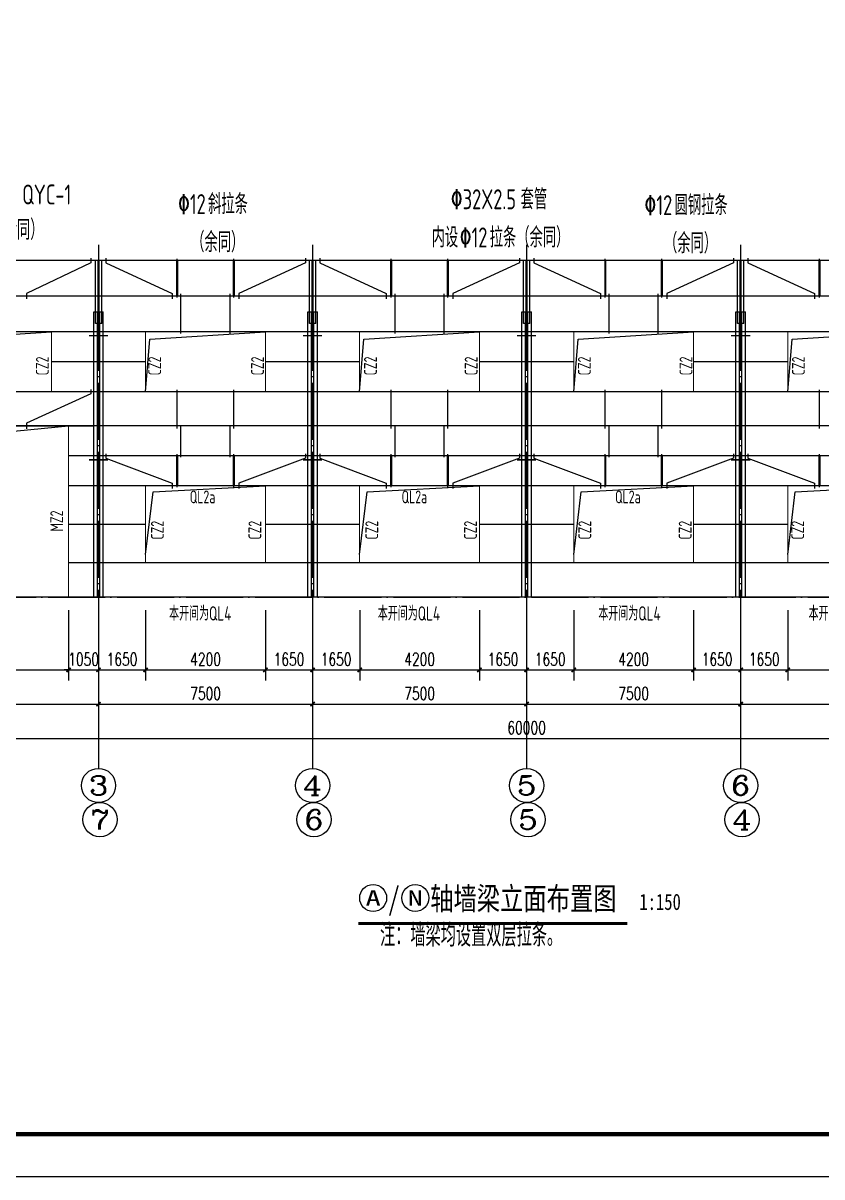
# Model space of a CAD drawing. Extents: x 14475413 to 15955882, y -732572 to -282951.
# Drawn here: x 15419250 to 15447241, y -555925 to -515483 of the extents above; entities that cross this region are included whole.
import ezdxf
from ezdxf.enums import TextEntityAlignment as Align

# ---------------------------------------------------------------- set-up
doc = ezdxf.new("R2010")
doc.units = 0
doc.header["$LTSCALE"] = 1000
doc.header["$MEASUREMENT"] = 0
doc.linetypes.add('DOTE', pattern=[2.42, 2, -0.2, 0.02, -0.2])
for name, color, linetype in [('1001', 3, 'Continuous'), ('2D_ROOF', 150, 'Continuous'), ('3T_WOOD', 21, 'Continuous'), ('AXIS', 3, 'Continuous'), ('AXIS_TEXT', 7, 'Continuous'), ('DIM_SYMB', 3, 'Continuous'), ('DOTE', 1, 'DOTE'), ('LS', 2, 'Continuous'), ('PUB_DIM', 3, 'Continuous'), ('PUB_TEXT', 7, 'Continuous'), ('S-TEXT', 7, 'Continuous'), ('SURFACE', 6, 'Continuous'), ('TEXT', 7, 'Continuous'), ('TK', 4, 'Continuous'), ('屋面隅撑', 7, 'Continuous'), ('檩条拉条', 253, 'Continuous'), ('钢梁', 4, 'Continuous')]:
    doc.layers.add(name, color=color, linetype=linetype)
doc.styles.add('_TCH_AXIS', font='COMPLEX', dxfattribs={"bigfont": 'GBCBIG'})
doc.styles.add('_TCH_DIM_T3', font='SIMPLEX', dxfattribs={"width": 0.705882, "bigfont": 'GBCBIG'})
doc.styles.add('COMPLEX', font='COMPLEX')
doc.styles.add('PkpmHz', font='Pkpmeng', dxfattribs={"width": 0.7, "bigfont": 'hztxt'})
doc.styles.add('TK-LG-B', font='', dxfattribs={"width": 0.75})
doc.styles.add('TSSD_Label', font='tssdeng.shx', dxfattribs={"width": 0.7, "bigfont": 'hztxt.shx'})
doc.styles.add('TSSD_REIN', font='tssdeng.shx', dxfattribs={"width": 0.7, "bigfont": 'tssdchn.shx'})
doc.styles.get('TK-LG-B').set_extended_font_data('SimSun')
doc.dimstyles.new('_TCH_ARCH&&150', dxfattribs={"dimtxt": 446.25, "dimasz": 150, "dimexe": 375, "dimexo": 450, "dimgap": 150, "dimtad": 1, "dimdec": 0, "dimzin": 0, "dimdsep": 46, "dimtxsty": '_TCH_DIM_T3', "dimblk": 'ARCHTICK', "dimcen": 0.09, "dimclrt": 7, "dimazin": 2, "dimtfac": 1, "dimtdec": 0, "dimtix": 1, "dimtmove": 2, "dimatfit": 3, "dimfxl": 0, "dimtolj": 1, "dimtzin": 0, "dimarcsym": 0})

# ---------------------------------------------------------------- blocks, each defined once
blk = doc.blocks.new('GeYuanFrame_55736273', base_point=(20.09, 4.53))
at = {"layer": 'TK'}
blk.add_lwpolyline([(20.09, 4.53), (20.09, 598.53), (1071.09, 598.53), (1071.09, 4.53)], close=True, dxfattribs=at)
at = {"layer": 'TK', "const_width": 1}
blk.add_lwpolyline([(45.09, 588.53), (1061.09, 588.53), (1061.09, 14.53), (45.09, 14.53)], close=True, dxfattribs=at)
blk = doc.blocks.new('QW32321321')
at = {"layer": '钢梁'}
for p, q in [((15387436, -843860), (15387436, -841658)), ((15387660, -841658), (15387436, -841658)), ((15387530, -843860), (15387530, -841658)), ((15387566, -843860), (15387566, -841658)), ((15387660, -843860), (15387660, -841658)), ((15387380, -853458), (15387380, -843458)), ((15387380, -843458), (15387715, -843458)), ((15387508, -853458), (15387508, -843458)), ((15387588, -853458), (15387588, -843458)), ((15387715, -853458), (15387715, -843458)), ((15387660, -843860), (15387436, -843860)), ((15387715, -853458), (15387380, -853458)), ((15387715, -853458), (15387380, -853458))]:
    blk.add_line(p, q, dxfattribs=at)
blk = doc.blocks.new('_AXISO')
blk.add_circle((0, 0), 0.5)
at = {"layer": 'AXIS_TEXT', "style": 'COMPLEX', "width": 1.041667}
blk.add_attdef('A', text='', height=0.56, dxfattribs=at).set_placement((-0.25, -0.28), (0.25, -0.28), align=Align.FIT)
blk = doc.blocks.new('_ArchTick')
at = {"color": 0, "linetype": 'ByBlock', "const_width": 0.4}
blk.add_lwpolyline([(-0.5, -0.5), (0.5, 0.5)], dxfattribs=at)
blk = doc.blocks.new('*D1435')
at = {"layer": 'AXIS', "color": 0, "lineweight": -2}
for p, q in [((15406894, -536055), (15406894, -540930)), ((15466894, -536055), (15466894, -540930)), ((15406894, -540555), (15466894, -540555))]:
    blk.add_line(p, q, dxfattribs=at)
at = {"layer": 'Defpoints', "color": 0}
for p in [(15406894, -535605), (15466894, -535605), (15466894, -540555)]:
    blk.add_point(p, dxfattribs=at)
at = {"layer": 'AXIS', "color": 0, "lineweight": -2, "xscale": 150, "yscale": 150, "zscale": 150, "rotation": 180}
blk.add_blockref('_ArchTick', (15406894, -540555), dxfattribs=at)
at = {"layer": 'AXIS', "color": 0, "lineweight": -2, "xscale": 150, "yscale": 150, "zscale": 150}
blk.add_blockref('_ArchTick', (15466894, -540555), dxfattribs=at)
at = {"layer": 'AXIS', "color": 7, "insert": (15436894, -540182), "char_height": 446.2, "attachment_point": 5, "style": '_TCH_DIM_T3'}
blk.add_mtext('\\A1;60000', dxfattribs=at)
blk = doc.blocks.new('*D1437')
at = {"layer": 'AXIS', "color": 0, "lineweight": -2}
for p, q in [((15414394, -536055), (15414394, -539730)), ((15421894, -536055), (15421894, -539730)), ((15414394, -539355), (15421894, -539355))]:
    blk.add_line(p, q, dxfattribs=at)
at = {"layer": 'Defpoints', "color": 0}
for p in [(15414394, -535605), (15421894, -535605), (15421894, -539355)]:
    blk.add_point(p, dxfattribs=at)
at = {"layer": 'AXIS', "color": 0, "lineweight": -2, "xscale": 150, "yscale": 150, "zscale": 150, "rotation": 180}
blk.add_blockref('_ArchTick', (15414394, -539355), dxfattribs=at)
at = {"layer": 'AXIS', "color": 0, "lineweight": -2, "xscale": 150, "yscale": 150, "zscale": 150}
blk.add_blockref('_ArchTick', (15421894, -539355), dxfattribs=at)
at = {"layer": 'AXIS', "color": 7, "insert": (15418144, -538982), "char_height": 446.2, "attachment_point": 5, "style": '_TCH_DIM_T3'}
blk.add_mtext('\\A1;7500', dxfattribs=at)
blk = doc.blocks.new('*D1438')
at = {"layer": 'AXIS', "color": 0, "lineweight": -2}
for p, q in [((15421894, -536055), (15421894, -539730)), ((15429394, -536055), (15429394, -539730)), ((15421894, -539355), (15429394, -539355))]:
    blk.add_line(p, q, dxfattribs=at)
at = {"layer": 'Defpoints', "color": 0}
for p in [(15421894, -535605), (15429394, -535605), (15429394, -539355)]:
    blk.add_point(p, dxfattribs=at)
at = {"layer": 'AXIS', "color": 0, "lineweight": -2, "xscale": 150, "yscale": 150, "zscale": 150, "rotation": 180}
blk.add_blockref('_ArchTick', (15421894, -539355), dxfattribs=at)
at = {"layer": 'AXIS', "color": 0, "lineweight": -2, "xscale": 150, "yscale": 150, "zscale": 150}
blk.add_blockref('_ArchTick', (15429394, -539355), dxfattribs=at)
at = {"layer": 'AXIS', "color": 7, "insert": (15425644, -538982), "char_height": 446.2, "attachment_point": 5, "style": '_TCH_DIM_T3'}
blk.add_mtext('\\A1;7500', dxfattribs=at)
blk = doc.blocks.new('*D1439')
at = {"layer": 'AXIS', "color": 0, "lineweight": -2}
for p, q in [((15429394, -536055), (15429394, -539730)), ((15436894, -536055), (15436894, -539730)), ((15429394, -539355), (15436894, -539355))]:
    blk.add_line(p, q, dxfattribs=at)
at = {"layer": 'Defpoints', "color": 0}
for p in [(15429394, -535605), (15436894, -535605), (15436894, -539355)]:
    blk.add_point(p, dxfattribs=at)
at = {"layer": 'AXIS', "color": 0, "lineweight": -2, "xscale": 150, "yscale": 150, "zscale": 150, "rotation": 180}
blk.add_blockref('_ArchTick', (15429394, -539355), dxfattribs=at)
at = {"layer": 'AXIS', "color": 0, "lineweight": -2, "xscale": 150, "yscale": 150, "zscale": 150}
blk.add_blockref('_ArchTick', (15436894, -539355), dxfattribs=at)
at = {"layer": 'AXIS', "color": 7, "insert": (15433144, -538982), "char_height": 446.2, "attachment_point": 5, "style": '_TCH_DIM_T3'}
blk.add_mtext('\\A1;7500', dxfattribs=at)
blk = doc.blocks.new('*D1440')
at = {"layer": 'AXIS', "color": 0, "lineweight": -2}
for p, q in [((15436894, -536055), (15436894, -539730)), ((15444394, -536055), (15444394, -539730)), ((15436894, -539355), (15444394, -539355))]:
    blk.add_line(p, q, dxfattribs=at)
at = {"layer": 'Defpoints', "color": 0}
for p in [(15436894, -535605), (15444394, -535605), (15444394, -539355)]:
    blk.add_point(p, dxfattribs=at)
at = {"layer": 'AXIS', "color": 0, "lineweight": -2, "xscale": 150, "yscale": 150, "zscale": 150, "rotation": 180}
blk.add_blockref('_ArchTick', (15436894, -539355), dxfattribs=at)
at = {"layer": 'AXIS', "color": 0, "lineweight": -2, "xscale": 150, "yscale": 150, "zscale": 150}
blk.add_blockref('_ArchTick', (15444394, -539355), dxfattribs=at)
at = {"layer": 'AXIS', "color": 7, "insert": (15440644, -538982), "char_height": 446.2, "attachment_point": 5, "style": '_TCH_DIM_T3'}
blk.add_mtext('\\A1;7500', dxfattribs=at)
blk = doc.blocks.new('*D1441')
at = {"layer": 'AXIS', "color": 0, "lineweight": -2}
for p, q in [((15444394, -536055), (15444394, -539730)), ((15451894, -536055), (15451894, -539730)), ((15444394, -539355), (15451894, -539355))]:
    blk.add_line(p, q, dxfattribs=at)
at = {"layer": 'Defpoints', "color": 0}
for p in [(15444394, -535605), (15451894, -535605), (15451894, -539355)]:
    blk.add_point(p, dxfattribs=at)
at = {"layer": 'AXIS', "color": 0, "lineweight": -2, "xscale": 150, "yscale": 150, "zscale": 150, "rotation": 180}
blk.add_blockref('_ArchTick', (15444394, -539355), dxfattribs=at)
at = {"layer": 'AXIS', "color": 0, "lineweight": -2, "xscale": 150, "yscale": 150, "zscale": 150}
blk.add_blockref('_ArchTick', (15451894, -539355), dxfattribs=at)
at = {"layer": 'AXIS', "color": 7, "insert": (15448144, -538982), "char_height": 446.2, "attachment_point": 5, "style": '_TCH_DIM_T3'}
blk.add_mtext('\\A1;7500', dxfattribs=at)
blk = doc.blocks.new('*D1448')
at = {"layer": 'Defpoints', "color": 0}
for p in [(15415444, -535605), (15420844, -535605), (15420844, -538155)]:
    blk.add_point(p, dxfattribs=at)
at = {"layer": 'PUB_DIM', "color": 0, "lineweight": -2}
for p, q in [((15415444, -536055), (15415444, -538530)), ((15420844, -536055), (15420844, -538530)), ((15415444, -538155), (15420844, -538155))]:
    blk.add_line(p, q, dxfattribs=at)
at = {"layer": 'PUB_DIM', "color": 0, "lineweight": -2, "xscale": 150, "yscale": 150, "zscale": 150, "rotation": 180}
blk.add_blockref('_ArchTick', (15415444, -538155), dxfattribs=at)
at = {"layer": 'PUB_DIM', "color": 0, "lineweight": -2, "xscale": 150, "yscale": 150, "zscale": 150}
blk.add_blockref('_ArchTick', (15420844, -538155), dxfattribs=at)
at = {"layer": 'PUB_DIM', "color": 7, "insert": (15418144, -537782), "char_height": 446.2, "attachment_point": 5, "style": '_TCH_DIM_T3'}
blk.add_mtext('\\A1;5400', dxfattribs=at)
blk = doc.blocks.new('*D1449')
at = {"layer": 'Defpoints', "color": 0}
for p in [(15420844, -535605), (15421894, -535605), (15421894, -538155)]:
    blk.add_point(p, dxfattribs=at)
at = {"layer": 'PUB_DIM', "color": 0, "lineweight": -2}
for p, q in [((15420844, -536055), (15420844, -538530)), ((15421894, -536055), (15421894, -538530)), ((15420844, -538155), (15420694, -538155)), ((15420844, -538155), (15421894, -538155)), ((15421894, -538155), (15422044, -538155))]:
    blk.add_line(p, q, dxfattribs=at)
at = {"layer": 'PUB_DIM', "color": 0, "lineweight": -2, "xscale": 150, "yscale": 150, "zscale": 150}
blk.add_blockref('_ArchTick', (15420844, -538155), dxfattribs=at)
at = {"layer": 'PUB_DIM', "color": 0, "lineweight": -2, "xscale": 150, "yscale": 150, "zscale": 150, "rotation": 180}
blk.add_blockref('_ArchTick', (15421894, -538155), dxfattribs=at)
at = {"layer": 'PUB_DIM', "color": 7, "insert": (15421369, -537782), "char_height": 446.2, "attachment_point": 5, "style": '_TCH_DIM_T3'}
blk.add_mtext('\\A1;1050', dxfattribs=at)
blk = doc.blocks.new('*D1450')
at = {"layer": 'Defpoints', "color": 0}
for p in [(15421894, -535605), (15423544, -535605), (15423544, -538155)]:
    blk.add_point(p, dxfattribs=at)
at = {"layer": 'PUB_DIM', "color": 0, "lineweight": -2}
for p, q in [((15421894, -536055), (15421894, -538530)), ((15423544, -536055), (15423544, -538530)), ((15421894, -538155), (15423544, -538155))]:
    blk.add_line(p, q, dxfattribs=at)
at = {"layer": 'PUB_DIM', "color": 0, "lineweight": -2, "xscale": 150, "yscale": 150, "zscale": 150, "rotation": 180}
blk.add_blockref('_ArchTick', (15421894, -538155), dxfattribs=at)
at = {"layer": 'PUB_DIM', "color": 0, "lineweight": -2, "xscale": 150, "yscale": 150, "zscale": 150}
blk.add_blockref('_ArchTick', (15423544, -538155), dxfattribs=at)
at = {"layer": 'PUB_DIM', "color": 7, "insert": (15422719, -537782), "char_height": 446.2, "attachment_point": 5, "style": '_TCH_DIM_T3'}
blk.add_mtext('\\A1;1650', dxfattribs=at)
blk = doc.blocks.new('*D1451')
at = {"layer": 'Defpoints', "color": 0}
for p in [(15423544, -535605), (15427744, -535605), (15427744, -538155)]:
    blk.add_point(p, dxfattribs=at)
at = {"layer": 'PUB_DIM', "color": 0, "lineweight": -2}
for p, q in [((15423544, -536055), (15423544, -538530)), ((15427744, -536055), (15427744, -538530)), ((15423544, -538155), (15427744, -538155))]:
    blk.add_line(p, q, dxfattribs=at)
at = {"layer": 'PUB_DIM', "color": 0, "lineweight": -2, "xscale": 150, "yscale": 150, "zscale": 150, "rotation": 180}
blk.add_blockref('_ArchTick', (15423544, -538155), dxfattribs=at)
at = {"layer": 'PUB_DIM', "color": 0, "lineweight": -2, "xscale": 150, "yscale": 150, "zscale": 150}
blk.add_blockref('_ArchTick', (15427744, -538155), dxfattribs=at)
at = {"layer": 'PUB_DIM', "color": 7, "insert": (15425644, -537782), "char_height": 446.2, "attachment_point": 5, "style": '_TCH_DIM_T3'}
blk.add_mtext('\\A1;4200', dxfattribs=at)
blk = doc.blocks.new('*D1452')
at = {"layer": 'Defpoints', "color": 0}
for p in [(15427744, -535605), (15429394, -535605), (15429394, -538155)]:
    blk.add_point(p, dxfattribs=at)
at = {"layer": 'PUB_DIM', "color": 0, "lineweight": -2}
for p, q in [((15427744, -536055), (15427744, -538530)), ((15429394, -536055), (15429394, -538530)), ((15427744, -538155), (15429394, -538155))]:
    blk.add_line(p, q, dxfattribs=at)
at = {"layer": 'PUB_DIM', "color": 0, "lineweight": -2, "xscale": 150, "yscale": 150, "zscale": 150, "rotation": 180}
blk.add_blockref('_ArchTick', (15427744, -538155), dxfattribs=at)
at = {"layer": 'PUB_DIM', "color": 0, "lineweight": -2, "xscale": 150, "yscale": 150, "zscale": 150}
blk.add_blockref('_ArchTick', (15429394, -538155), dxfattribs=at)
at = {"layer": 'PUB_DIM', "color": 7, "insert": (15428569, -537782), "char_height": 446.2, "attachment_point": 5, "style": '_TCH_DIM_T3'}
blk.add_mtext('\\A1;1650', dxfattribs=at)
blk = doc.blocks.new('*D1453')
at = {"layer": 'Defpoints', "color": 0}
for p in [(15429394, -535605), (15431044, -535605), (15431044, -538155)]:
    blk.add_point(p, dxfattribs=at)
at = {"layer": 'PUB_DIM', "color": 0, "lineweight": -2}
for p, q in [((15429394, -536055), (15429394, -538530)), ((15431044, -536055), (15431044, -538530)), ((15429394, -538155), (15431044, -538155))]:
    blk.add_line(p, q, dxfattribs=at)
at = {"layer": 'PUB_DIM', "color": 0, "lineweight": -2, "xscale": 150, "yscale": 150, "zscale": 150, "rotation": 180}
blk.add_blockref('_ArchTick', (15429394, -538155), dxfattribs=at)
at = {"layer": 'PUB_DIM', "color": 0, "lineweight": -2, "xscale": 150, "yscale": 150, "zscale": 150}
blk.add_blockref('_ArchTick', (15431044, -538155), dxfattribs=at)
at = {"layer": 'PUB_DIM', "color": 7, "insert": (15430219, -537782), "char_height": 446.2, "attachment_point": 5, "style": '_TCH_DIM_T3'}
blk.add_mtext('\\A1;1650', dxfattribs=at)
blk = doc.blocks.new('*D1454')
at = {"layer": 'Defpoints', "color": 0}
for p in [(15431044, -535605), (15435244, -535605), (15435244, -538155)]:
    blk.add_point(p, dxfattribs=at)
at = {"layer": 'PUB_DIM', "color": 0, "lineweight": -2}
for p, q in [((15431044, -536055), (15431044, -538530)), ((15435244, -536055), (15435244, -538530)), ((15431044, -538155), (15435244, -538155))]:
    blk.add_line(p, q, dxfattribs=at)
at = {"layer": 'PUB_DIM', "color": 0, "lineweight": -2, "xscale": 150, "yscale": 150, "zscale": 150, "rotation": 180}
blk.add_blockref('_ArchTick', (15431044, -538155), dxfattribs=at)
at = {"layer": 'PUB_DIM', "color": 0, "lineweight": -2, "xscale": 150, "yscale": 150, "zscale": 150}
blk.add_blockref('_ArchTick', (15435244, -538155), dxfattribs=at)
at = {"layer": 'PUB_DIM', "color": 7, "insert": (15433144, -537782), "char_height": 446.2, "attachment_point": 5, "style": '_TCH_DIM_T3'}
blk.add_mtext('\\A1;4200', dxfattribs=at)
blk = doc.blocks.new('*D1455')
at = {"layer": 'Defpoints', "color": 0}
for p in [(15435244, -535605), (15436894, -535605), (15436894, -538155)]:
    blk.add_point(p, dxfattribs=at)
at = {"layer": 'PUB_DIM', "color": 0, "lineweight": -2}
for p, q in [((15435244, -536055), (15435244, -538530)), ((15436894, -536055), (15436894, -538530)), ((15435244, -538155), (15436894, -538155))]:
    blk.add_line(p, q, dxfattribs=at)
at = {"layer": 'PUB_DIM', "color": 0, "lineweight": -2, "xscale": 150, "yscale": 150, "zscale": 150, "rotation": 180}
blk.add_blockref('_ArchTick', (15435244, -538155), dxfattribs=at)
at = {"layer": 'PUB_DIM', "color": 0, "lineweight": -2, "xscale": 150, "yscale": 150, "zscale": 150}
blk.add_blockref('_ArchTick', (15436894, -538155), dxfattribs=at)
at = {"layer": 'PUB_DIM', "color": 7, "insert": (15436069, -537782), "char_height": 446.2, "attachment_point": 5, "style": '_TCH_DIM_T3'}
blk.add_mtext('\\A1;1650', dxfattribs=at)
blk = doc.blocks.new('*D1456')
at = {"layer": 'Defpoints', "color": 0}
for p in [(15436894, -535605), (15438544, -535605), (15438544, -538155)]:
    blk.add_point(p, dxfattribs=at)
at = {"layer": 'PUB_DIM', "color": 0, "lineweight": -2}
for p, q in [((15436894, -536055), (15436894, -538530)), ((15438544, -536055), (15438544, -538530)), ((15436894, -538155), (15438544, -538155))]:
    blk.add_line(p, q, dxfattribs=at)
at = {"layer": 'PUB_DIM', "color": 0, "lineweight": -2, "xscale": 150, "yscale": 150, "zscale": 150, "rotation": 180}
blk.add_blockref('_ArchTick', (15436894, -538155), dxfattribs=at)
at = {"layer": 'PUB_DIM', "color": 0, "lineweight": -2, "xscale": 150, "yscale": 150, "zscale": 150}
blk.add_blockref('_ArchTick', (15438544, -538155), dxfattribs=at)
at = {"layer": 'PUB_DIM', "color": 7, "insert": (15437719, -537782), "char_height": 446.2, "attachment_point": 5, "style": '_TCH_DIM_T3'}
blk.add_mtext('\\A1;1650', dxfattribs=at)
blk = doc.blocks.new('*D1457')
at = {"layer": 'Defpoints', "color": 0}
for p in [(15438544, -535605), (15442744, -535605), (15442744, -538155)]:
    blk.add_point(p, dxfattribs=at)
at = {"layer": 'PUB_DIM', "color": 0, "lineweight": -2}
for p, q in [((15438544, -536055), (15438544, -538530)), ((15442744, -536055), (15442744, -538530)), ((15438544, -538155), (15442744, -538155))]:
    blk.add_line(p, q, dxfattribs=at)
at = {"layer": 'PUB_DIM', "color": 0, "lineweight": -2, "xscale": 150, "yscale": 150, "zscale": 150, "rotation": 180}
blk.add_blockref('_ArchTick', (15438544, -538155), dxfattribs=at)
at = {"layer": 'PUB_DIM', "color": 0, "lineweight": -2, "xscale": 150, "yscale": 150, "zscale": 150}
blk.add_blockref('_ArchTick', (15442744, -538155), dxfattribs=at)
at = {"layer": 'PUB_DIM', "color": 7, "insert": (15440644, -537782), "char_height": 446.2, "attachment_point": 5, "style": '_TCH_DIM_T3'}
blk.add_mtext('\\A1;4200', dxfattribs=at)
blk = doc.blocks.new('*D1458')
at = {"layer": 'Defpoints', "color": 0}
for p in [(15442744, -535605), (15444394, -535605), (15444394, -538155)]:
    blk.add_point(p, dxfattribs=at)
at = {"layer": 'PUB_DIM', "color": 0, "lineweight": -2}
for p, q in [((15442744, -536055), (15442744, -538530)), ((15444394, -536055), (15444394, -538530)), ((15442744, -538155), (15444394, -538155))]:
    blk.add_line(p, q, dxfattribs=at)
at = {"layer": 'PUB_DIM', "color": 0, "lineweight": -2, "xscale": 150, "yscale": 150, "zscale": 150, "rotation": 180}
blk.add_blockref('_ArchTick', (15442744, -538155), dxfattribs=at)
at = {"layer": 'PUB_DIM', "color": 0, "lineweight": -2, "xscale": 150, "yscale": 150, "zscale": 150}
blk.add_blockref('_ArchTick', (15444394, -538155), dxfattribs=at)
at = {"layer": 'PUB_DIM', "color": 7, "insert": (15443569, -537782), "char_height": 446.2, "attachment_point": 5, "style": '_TCH_DIM_T3'}
blk.add_mtext('\\A1;1650', dxfattribs=at)
blk = doc.blocks.new('*D1459')
at = {"layer": 'Defpoints', "color": 0}
for p in [(15444394, -535605), (15446044, -535605), (15446044, -538155)]:
    blk.add_point(p, dxfattribs=at)
at = {"layer": 'PUB_DIM', "color": 0, "lineweight": -2}
for p, q in [((15444394, -536055), (15444394, -538530)), ((15446044, -536055), (15446044, -538530)), ((15444394, -538155), (15446044, -538155))]:
    blk.add_line(p, q, dxfattribs=at)
at = {"layer": 'PUB_DIM', "color": 0, "lineweight": -2, "xscale": 150, "yscale": 150, "zscale": 150, "rotation": 180}
blk.add_blockref('_ArchTick', (15444394, -538155), dxfattribs=at)
at = {"layer": 'PUB_DIM', "color": 0, "lineweight": -2, "xscale": 150, "yscale": 150, "zscale": 150}
blk.add_blockref('_ArchTick', (15446044, -538155), dxfattribs=at)
at = {"layer": 'PUB_DIM', "color": 7, "insert": (15445219, -537782), "char_height": 446.2, "attachment_point": 5, "style": '_TCH_DIM_T3'}
blk.add_mtext('\\A1;1650', dxfattribs=at)
blk = doc.blocks.new('*D1460')
at = {"layer": 'Defpoints', "color": 0}
for p in [(15446044, -535605), (15450244, -535605), (15450244, -538155)]:
    blk.add_point(p, dxfattribs=at)
at = {"layer": 'PUB_DIM', "color": 0, "lineweight": -2}
for p, q in [((15446044, -536055), (15446044, -538530)), ((15450244, -536055), (15450244, -538530)), ((15446044, -538155), (15450244, -538155))]:
    blk.add_line(p, q, dxfattribs=at)
at = {"layer": 'PUB_DIM', "color": 0, "lineweight": -2, "xscale": 150, "yscale": 150, "zscale": 150, "rotation": 180}
blk.add_blockref('_ArchTick', (15446044, -538155), dxfattribs=at)
at = {"layer": 'PUB_DIM', "color": 0, "lineweight": -2, "xscale": 150, "yscale": 150, "zscale": 150}
blk.add_blockref('_ArchTick', (15450244, -538155), dxfattribs=at)
at = {"layer": 'PUB_DIM', "color": 7, "insert": (15448144, -537782), "char_height": 446.2, "attachment_point": 5, "style": '_TCH_DIM_T3'}
blk.add_mtext('\\A1;4200', dxfattribs=at)

msp = doc.modelspace()

# ---------------------------------------------------------------- linework, layer by layer
for p, q in [((15424651.7, -525098), (15424651.7, -523741)), ((15426635.8, -525098), (15426635.8, -523741)), ((15432151.7, -525098), (15432151.7, -523741)), ((15434135.8, -525098), (15434135.8, -523741)), ((15439651.7, -525098), (15439651.7, -523741)), ((15441635.8, -525098), (15441635.8, -523741)), ((15447151.7, -525098), (15447151.7, -523741)), ((15424782.2, -526366), (15424782.2, -524975.7)), ((15426505.3, -526366), (15426505.3, -524975.7)), ((15432282.2, -526366), (15432282.2, -524975.7)), ((15434005.3, -526366), (15434005.3, -524975.7)), ((15439782.2, -526366), (15439782.2, -524975.7)), ((15441505.3, -526366), (15441505.3, -524975.7)), ((15424651.7, -529698), (15424651.7, -528341)), ((15426635.8, -529698), (15426635.8, -528341)), ((15432151.7, -529698), (15432151.7, -528341)), ((15434135.8, -529698), (15434135.8, -528341)), ((15439651.7, -529698), (15439651.7, -528341)), ((15441635.8, -529698), (15441635.8, -528341)), ((15447151.7, -529698), (15447151.7, -528341)), ((15424782.2, -530702.6), (15424782.2, -529575.7)), ((15426505.3, -530702.6), (15426505.3, -529575.7)), ((15432282.2, -530702.6), (15432282.2, -529575.7)), ((15434005.3, -530702.6), (15434005.3, -529575.7)), ((15439782.2, -530702.6), (15439782.2, -529575.7)), ((15441505.3, -530702.6), (15441505.3, -529575.7)), ((15424651.7, -531748), (15424651.7, -530591)), ((15426635.8, -531748), (15426635.8, -530591)), ((15432151.7, -531748), (15432151.7, -530591)), ((15434135.8, -531748), (15434135.8, -530591)), ((15439651.7, -531748), (15439651.7, -530591)), ((15441635.8, -531748), (15441635.8, -530591)), ((15447151.7, -531748), (15447151.7, -530591))]:
    msp.add_line(p, q)
for points in [[(15421619.1, -523727.4), (15421619.1, -523883.5), (15419366.3, -524959.6), (15419366.3, -525151.3)], [(15422146, -523727.4), (15422146, -523883.5), (15424477.6, -524959.6), (15424477.6, -525151.3)], [(15429141.5, -523727.4), (15429141.5, -523883.5), (15426810, -524959.6), (15426810, -525151.3)], [(15429646, -523727.4), (15429646, -523883.5), (15431977.6, -524959.6), (15431977.6, -525151.3)], [(15436641.5, -523727.4), (15436641.5, -523883.5), (15434310, -524959.6), (15434310, -525151.3)], [(15437146, -523727.4), (15437146, -523883.5), (15439477.6, -524959.6), (15439477.6, -525151.3)], [(15444141.5, -523727.4), (15444141.5, -523883.5), (15441810, -524959.6), (15441810, -525151.3)], [(15444646, -523727.4), (15444646, -523883.5), (15446977.6, -524959.6), (15446977.6, -525151.3)], [(15421619.1, -528327.4), (15421619.1, -528483.5), (15419366.3, -529509.6), (15419366.3, -529701.3)], [(15422146, -530577.4), (15422146, -530733.5), (15424477.6, -531609.6), (15424477.6, -531801.3)], [(15429141.5, -530577.4), (15429141.5, -530733.5), (15426810, -531609.6), (15426810, -531801.3)], [(15429646, -530577.4), (15429646, -530733.5), (15431977.6, -531609.6), (15431977.6, -531801.3)], [(15436641.5, -530577.4), (15436641.5, -530733.5), (15434310, -531609.6), (15434310, -531801.3)], [(15437146, -530577.4), (15437146, -530733.5), (15439477.6, -531609.6), (15439477.6, -531801.3)], [(15444141.5, -530577.4), (15444141.5, -530733.5), (15441810, -531609.6), (15441810, -531801.3)], [(15444646, -530577.4), (15444646, -530733.5), (15446977.6, -531609.6), (15446977.6, -531801.3)]]:
    msp.add_lwpolyline(points)
at = {"layer": '1001', "const_width": 35}
for points in [[(15420243.8, -528405.4), (15420243.8, -526305.4)], [(15423543.8, -528405.4), (15423543.8, -526305.4)], [(15427743.8, -528405.4), (15427743.8, -526305.4)], [(15431043.8, -528405.4), (15431043.8, -526305.4)], [(15435243.8, -528405.4), (15435243.8, -526305.4)], [(15438543.8, -528405.4), (15438543.8, -526305.4)], [(15442743.8, -528405.4), (15442743.8, -526305.4)], [(15446043.8, -528405.4), (15446043.8, -526305.4)], [(15420843.8, -535605.4), (15420843.8, -529605.4)], [(15423543.8, -534405.4), (15423543.8, -531705.4)], [(15427743.8, -534405.4), (15427743.8, -531705.4)], [(15431043.8, -534405.4), (15431043.8, -531705.4)], [(15435243.8, -534405.4), (15435243.8, -531705.4)], [(15438543.8, -534405.4), (15438543.8, -531705.4)], [(15442743.8, -534405.4), (15442743.8, -531705.4)], [(15446043.8, -534405.4), (15446043.8, -531705.4)]]:
    msp.add_lwpolyline(points, dxfattribs=at)
at = {"layer": '2D_ROOF'}
for points in [[(15416043.8, -528405.4), (15416194.8, -526567.4), (15420243.8, -526305.4)], [(15423543.8, -528405.4), (15423694.8, -526567.4), (15427743.8, -526305.4)], [(15431043.8, -528405.4), (15431194.8, -526567.4), (15435243.8, -526305.4)], [(15438543.8, -528405.4), (15438694.8, -526567.4), (15442743.8, -526305.4)], [(15446043.8, -528405.4), (15446194.8, -526567.4), (15450243.8, -526305.4)], [(15415443.8, -535605.4), (15415791.3, -530094.8), (15420843.8, -529605.4)], [(15423543.8, -534105.4), (15423803.9, -531918.6), (15427743.8, -531705.4)], [(15431043.8, -534105.4), (15431303.9, -531918.6), (15435243.8, -531705.4)], [(15438543.8, -534105.4), (15438803.9, -531918.6), (15442743.8, -531705.4)], [(15446043.8, -534105.4), (15446303.9, -531918.6), (15450243.8, -531705.4)]]:
    msp.add_lwpolyline(points, dxfattribs=at)
at = {"layer": '3T_WOOD', "ltscale": 0.5, "const_width": 50}
msp.add_lwpolyline([(15414561.3, -529605.4), (15421726.3, -529605.4)], dxfattribs=at)
at = {"layer": 'AXIS'}
for p, q in [((15421893.8, -535605.4), (15421893.8, -541605.4)), ((15429393.8, -535605.4), (15429393.8, -541605.4)), ((15436893.8, -535605.4), (15436893.8, -541605.4)), ((15444393.8, -535605.4), (15444393.8, -541605.4))]:
    msp.add_line(p, q, dxfattribs=at)
for centre in [(15421943.2, -543403.4), (15429443.2, -543403.4), (15436943.2, -543403.4), (15444443.2, -543403.4)]:
    msp.add_circle(centre, 600, dxfattribs=at)
at = {"layer": 'DIM_SYMB', "const_width": 105}
msp.add_lwpolyline([(15430991.5, -547044.3), (15440425.5, -547044.3)], dxfattribs=at)
at = {"layer": 'DOTE'}
for p, q in [((15421893.8, -523250.7), (15421893.8, -536255.4)), ((15429393.8, -523250.7), (15429393.8, -536255.4)), ((15436893.8, -523250.7), (15436893.8, -536255.4)), ((15444393.8, -523250.7), (15444393.8, -536255.4)), ((15403185.2, -535605.4), (15467393.9, -535605.4))]:
    msp.add_line(p, q, dxfattribs=at)
at = {"layer": 'PUB_TEXT'}
for centre in [(15431516.5, -546148.5), (15432991.8, -546148.5)]:
    msp.add_circle(centre, 472.5, dxfattribs=at)
at = {"layer": 'S-TEXT', "color": 3}
for points in [[(15420278, -522100.6, 0, 0, 0), (15416216.9, -522100.6, 0, 0, 0), (15414923.2, -525873.1, 160, 0, 0), (15414728.5, -526440.6, 0, 0, 0)], [(15427262.8, -522534.1, 0, 0, 0), (15424476.3, -522534.1, 0, 0, 0), (15423750.4, -523963.7, 160, 0, 0), (15423478.8, -524498.6, 0, 0, 0)], [(15437114.8, -522364.3, 0, 0, 0), (15433148.8, -522364.3, 0, 0, 0), (15432383.7, -524189.4, 160, 0, 0), (15432151.7, -524742.7, 0, 0, 0)], [(15443486, -522571.8, 0, 0, 0), (15440850.8, -522571.8, 0, 0, 0), (15439987.4, -524945.3, 160, 0, 0), (15439782.2, -525509.1, 0, 0, 0)]]:
    msp.add_lwpolyline(points, format="xyseb", dxfattribs=at)
at = {"layer": 'SURFACE'}
for p, q in [((15467119, -523805.4), (15406598.3, -523805.4)), ((15467119, -525055.4), (15406598.3, -525055.4)), ((15467119, -526305.4), (15406598.3, -526305.4)), ((15423543.8, -527355.4), (15420243.8, -527355.4)), ((15431043.8, -527355.4), (15427743.8, -527355.4)), ((15438543.8, -527355.4), (15435243.8, -527355.4)), ((15446043.8, -527355.4), (15442743.8, -527355.4)), ((15467119, -528405.4), (15406598.3, -528405.4)), ((15467119, -529605.4), (15406598.3, -529605.4)), ((15452943.8, -530655.4), (15420843.8, -530655.4)), ((15452943.8, -531705.4), (15420843.8, -531705.4)), ((15423543.8, -533055.4), (15420843.8, -533055.4)), ((15431043.8, -533055.4), (15427743.8, -533055.4)), ((15438543.8, -533055.4), (15435243.8, -533055.4)), ((15446043.8, -533055.4), (15442743.8, -533055.4)), ((15452943.8, -534405.4), (15420843.8, -534405.4)), ((15467119, -535605.4), (15406598.3, -535605.4))]:
    msp.add_line(p, q, dxfattribs=at)
at = {"layer": '屋面隅撑', "color": 4, "const_width": 50}
for points in [[(15422228.5, -526440.6), (15421559, -526440.6)], [(15429728.5, -526440.6), (15429059, -526440.6)], [(15437228.5, -526440.6), (15436559, -526440.6)], [(15444728.5, -526440.6), (15444059, -526440.6)], [(15422228.5, -530790.6), (15421559, -530790.6)], [(15429728.5, -530790.6), (15429059, -530790.6)], [(15437228.5, -530790.6), (15436559, -530790.6)], [(15444728.5, -530790.6), (15444059, -530790.6)]]:
    msp.add_lwpolyline(points, dxfattribs=at)
at = {"layer": '檩条拉条', "color": 2, "const_width": 80}
for points in [[(15424651.7, -525055.4), (15424651.7, -523805.4)], [(15426635.8, -525055.4), (15426635.8, -523805.4)], [(15432151.7, -525055.4), (15432151.7, -523805.4)], [(15434135.8, -525055.4), (15434135.8, -523805.4)], [(15439651.7, -525055.4), (15439651.7, -523805.4)], [(15441635.8, -525055.4), (15441635.8, -523805.4)], [(15447151.7, -525055.4), (15447151.7, -523805.4)], [(15424651.7, -531705.4), (15424651.7, -530655.4)], [(15426635.8, -531705.4), (15426635.8, -530655.4)], [(15432151.7, -531705.4), (15432151.7, -530655.4)], [(15434135.8, -531705.4), (15434135.8, -530655.4)], [(15439651.7, -531705.4), (15439651.7, -530655.4)], [(15441635.8, -531705.4), (15441635.8, -530655.4)], [(15447151.7, -531705.4), (15447151.7, -530655.4)]]:
    msp.add_lwpolyline(points, dxfattribs=at)

# ---------------------------------------------------------------- block references
at = {"xscale": 150, "yscale": 150, "zscale": 150}
msp.add_blockref('GeYuanFrame_55736273', (15391640.1, -555925.4), dxfattribs=at)
at = {"layer": '3T_WOOD'}
for p in [(34345.9, 317852.2), (41845.9, 317852.2), (49345.9, 317852.2), (56845.9, 317852.2)]:
    msp.add_blockref('QW32321321', p, dxfattribs=at)
at = {"layer": 'AXIS'}
ref = msp.add_blockref('_AXISO', (15421893.8, -542205.4), dxfattribs=dict(at, xscale=1200, yscale=1200, zscale=1200))
ref.add_attrib('A', '3', dxfattribs={"layer": 'AXIS_TEXT', "ltscale": 0.5, "height": 678.8, "style": '_TCH_AXIS', "width": 1.5}).set_placement((15421554.3, -542544.9), (15422233.2, -542544.9), align=Align.FIT)
ref = msp.add_blockref('_AXISO', (15429393.8, -542205.4), dxfattribs=dict(at, xscale=1200, yscale=1200, zscale=1200))
ref.add_attrib('A', '4', dxfattribs={"layer": 'AXIS_TEXT', "ltscale": 0.5, "height": 678.8, "style": '_TCH_AXIS', "width": 1.3125}).set_placement((15429054.3, -542544.9), (15429733.2, -542544.9), align=Align.FIT)
ref = msp.add_blockref('_AXISO', (15436893.8, -542205.4), dxfattribs=dict(at, xscale=1200, yscale=1200, zscale=1200))
ref.add_attrib('A', '5', dxfattribs={"layer": 'AXIS_TEXT', "ltscale": 0.5, "height": 678.8, "style": '_TCH_AXIS', "width": 1.5}).set_placement((15436554.3, -542544.9), (15437233.2, -542544.9), align=Align.FIT)
ref = msp.add_blockref('_AXISO', (15444393.8, -542205.4), dxfattribs=dict(at, xscale=1200, yscale=1200, zscale=1200))
ref.add_attrib('A', '6', dxfattribs={"layer": 'AXIS_TEXT', "ltscale": 0.5, "height": 678.8, "style": '_TCH_AXIS', "width": 1.5}).set_placement((15444054.3, -542544.9), (15444733.2, -542544.9), align=Align.FIT)

# ---------------------------------------------------------------- texts
at = {"layer": 'AXIS_TEXT', "style": '_TCH_AXIS'}
for s, width, p, p2 in [('7', 1.5, (15421603.8, -543742.8), (15422282.6, -543742.8)), ('6', 1.5, (15429103.8, -543742.8), (15429782.6, -543742.8)), ('5', 1.5, (15436603.8, -543742.8), (15437282.6, -543742.8)), ('4', 1.3125, (15444103.8, -543742.8), (15444782.6, -543742.8))]:
    msp.add_text(s, height=678.8, dxfattribs=dict(at, width=width)).set_placement(p, p2, align=Align.FIT)
at = {"layer": 'LS', "width": 0.7}
for s, style, p in [('CZ2', 'PkpmHz', (15420150, -527829.7)), ('CZ2', 'PkpmHz', (15424085.8, -527829.7)), ('CZ2', 'PkpmHz', (15427691.5, -527829.7)), ('CZ2', 'PkpmHz', (15431648.5, -527829.7)), ('CZ2', 'PkpmHz', (15435175.7, -527829.7)), ('CZ2', 'PkpmHz', (15439141.9, -527829.7)), ('CZ2', 'PkpmHz', (15442703.4, -527829.7)), ('CZ2', 'PkpmHz', (15446641, -527829.7)), ('MZ2', 'TSSD_REIN', (15420652.2, -533304.1)), ('CZ2', 'PkpmHz', (15424180.5, -533587.5)), ('CZ2', 'PkpmHz', (15427598.5, -533587.5)), ('CZ2', 'PkpmHz', (15431693.1, -533587.5)), ('CZ2', 'PkpmHz', (15435150.7, -533587.5)), ('CZ2', 'PkpmHz', (15439157.3, -533587.5)), ('CZ2', 'PkpmHz', (15442674.5, -533587.5)), ('CZ2', 'PkpmHz', (15446616.8, -533587.5))]:
    msp.add_text(s, height=450, rotation=90, dxfattribs=dict(at, style=style)).set_placement(p)
at = {"layer": 'PUB_TEXT', "style": 'TK-LG-B', "width": 1.875}
for s, p, p2 in [('A', (15431249.2, -546415.8), (15431783.7, -546415.8)), ('N', (15432724.5, -546415.8), (15433259.1, -546415.8))]:
    msp.add_text(s, height=534.6, dxfattribs=at).set_placement(p, p2, align=Align.FIT)
at = {"layer": 'PUB_TEXT', "style": 'TK-LG-B', "width": 0.75}
for s, height, p in [('/', 797.5, (15432041.5, -546568.5)), ('轴墙梁立面布置图', 797.47, (15433516.8, -546568.5)), ('1:150', 569.62, (15440845.5, -546568.5))]:
    msp.add_text(s, height=height, dxfattribs=at).set_placement(p)
at = {"layer": 'PUB_TEXT', "color": 7, "style": 'TSSD_REIN', "width": 0.7}
msp.add_text('注：墙梁均设置双层拉条。', height=800, dxfattribs=at).set_placement((15431755.2, -548090.8), align=Align.BOTTOM_LEFT)
at = {"layer": 'S-TEXT', "color": 3, "style": 'TSSD_REIN', "width": 0.7}
for s, p in [('QYC-1', (15419217.8, -521842)), ('%%13012', (15441022.3, -522215.9)), ('圆钢拉条', (15442077.7, -522215.9)), ('（余同）', (15418105, -523078.6)), ('（余同）', (15441708.2, -523549.8))]:
    msp.add_text(s, height=700, rotation=0, dxfattribs=at).set_placement(p)
for s, p in [('套管', (15436685.7, -522008.5)), ('%%13012', (15424676, -522178.3)), ('斜拉条', (15425731.4, -522178.3)), ('%%13032X2.5', (15434235.7, -522008.5)), ('（余同）', (15425140.1, -523512.2)), ('内设', (15433565.3, -523346.3)), ('%%13012', (15434545.3, -523346.3)), ('拉条（余同）', (15435600.7, -523346.3))]:
    msp.add_text(s, height=700, dxfattribs=at).set_placement(p)
at = {"layer": 'TEXT', "style": 'TSSD_Label', "width": 0.7}
for s, height, p in [('QL2a', 450, (15425090.3, -532316.5)), ('QL2a', 450, (15432512.4, -532316.5)), ('QL2a', 450, (15439993.8, -532316.5)), ('本开间为QL4', 500, (15424365.3, -536424.4)), ('本开间为QL4', 500, (15431680.5, -536424.4)), ('本开间为QL4', 500, (15439406.4, -536424.4)), ('本开间为QL4', 500, (15446772.7, -536424.4))]:
    msp.add_text(s, height=height, dxfattribs=at).set_placement(p)

# ---------------------------------------------------------------- dimensions: what is measured, and where the dimension line sits
at = {"layer": 'AXIS'}
for p1, p2, distance, text, picture, middle in [((15406893.8, -535605.4), (15466893.8, -535605.4), -4950, '60000', '*D1435', (15436893.8, -540182.3)), ((15414393.8, -535605.4), (15421893.8, -535605.4), -3750, '7500', '*D1437', (15418143.8, -538982.3)), ((15421893.8, -535605.4), (15429393.8, -535605.4), -3750, '7500', '*D1438', (15425643.8, -538982.3)), ((15429393.8, -535605.4), (15436893.8, -535605.4), -3750, '7500', '*D1439', (15433143.8, -538982.3)), ((15436893.8, -535605.4), (15444393.8, -535605.4), -3750, '7500', '*D1440', (15440643.8, -538982.3)), ((15444393.8, -535605.4), (15451893.8, -535605.4), -3750, '7500', '*D1441', (15448143.8, -538982.3))]:
    dim = msp.add_aligned_dim(p1=p1, p2=p2, distance=distance, text=text, dimstyle='_TCH_ARCH&&150', dxfattribs=at)
    dim.commit()
    dim.dimension.update_dxf_attribs({"geometry": picture, "text_midpoint": middle})
at = {"layer": 'PUB_DIM'}
for p1, p2, text, picture, middle in [((15415443.8, -535605.4), (15420843.8, -535605.4), '5400', '*D1448', (15418143.8, -537782.3)), ((15420843.8, -535605.4), (15421893.8, -535605.4), '1050', '*D1449', (15421368.8, -537782.3)), ((15421893.8, -535605.4), (15423543.8, -535605.4), '1650', '*D1450', (15422718.8, -537782.3)), ((15423543.8, -535605.4), (15427743.8, -535605.4), '4200', '*D1451', (15425643.8, -537782.3)), ((15427743.8, -535605.4), (15429393.8, -535605.4), '1650', '*D1452', (15428568.8, -537782.3)), ((15429393.8, -535605.4), (15431043.8, -535605.4), '1650', '*D1453', (15430218.8, -537782.3)), ((15431043.8, -535605.4), (15435243.8, -535605.4), '4200', '*D1454', (15433143.8, -537782.3)), ((15435243.8, -535605.4), (15436893.8, -535605.4), '1650', '*D1455', (15436068.8, -537782.3)), ((15436893.8, -535605.4), (15438543.8, -535605.4), '1650', '*D1456', (15437718.8, -537782.3)), ((15438543.8, -535605.4), (15442743.8, -535605.4), '4200', '*D1457', (15440643.8, -537782.3)), ((15442743.8, -535605.4), (15444393.8, -535605.4), '1650', '*D1458', (15443568.8, -537782.3)), ((15444393.8, -535605.4), (15446043.8, -535605.4), '1650', '*D1459', (15445218.8, -537782.3)), ((15446043.8, -535605.4), (15450243.8, -535605.4), '4200', '*D1460', (15448143.8, -537782.3))]:
    dim = msp.add_aligned_dim(p1=p1, p2=p2, distance=-2550, text=text, dimstyle='_TCH_ARCH&&150', dxfattribs=at)
    dim.commit()
    dim.dimension.update_dxf_attribs({"geometry": picture, "text_midpoint": middle})

doc.saveas('drawing.dxf')
